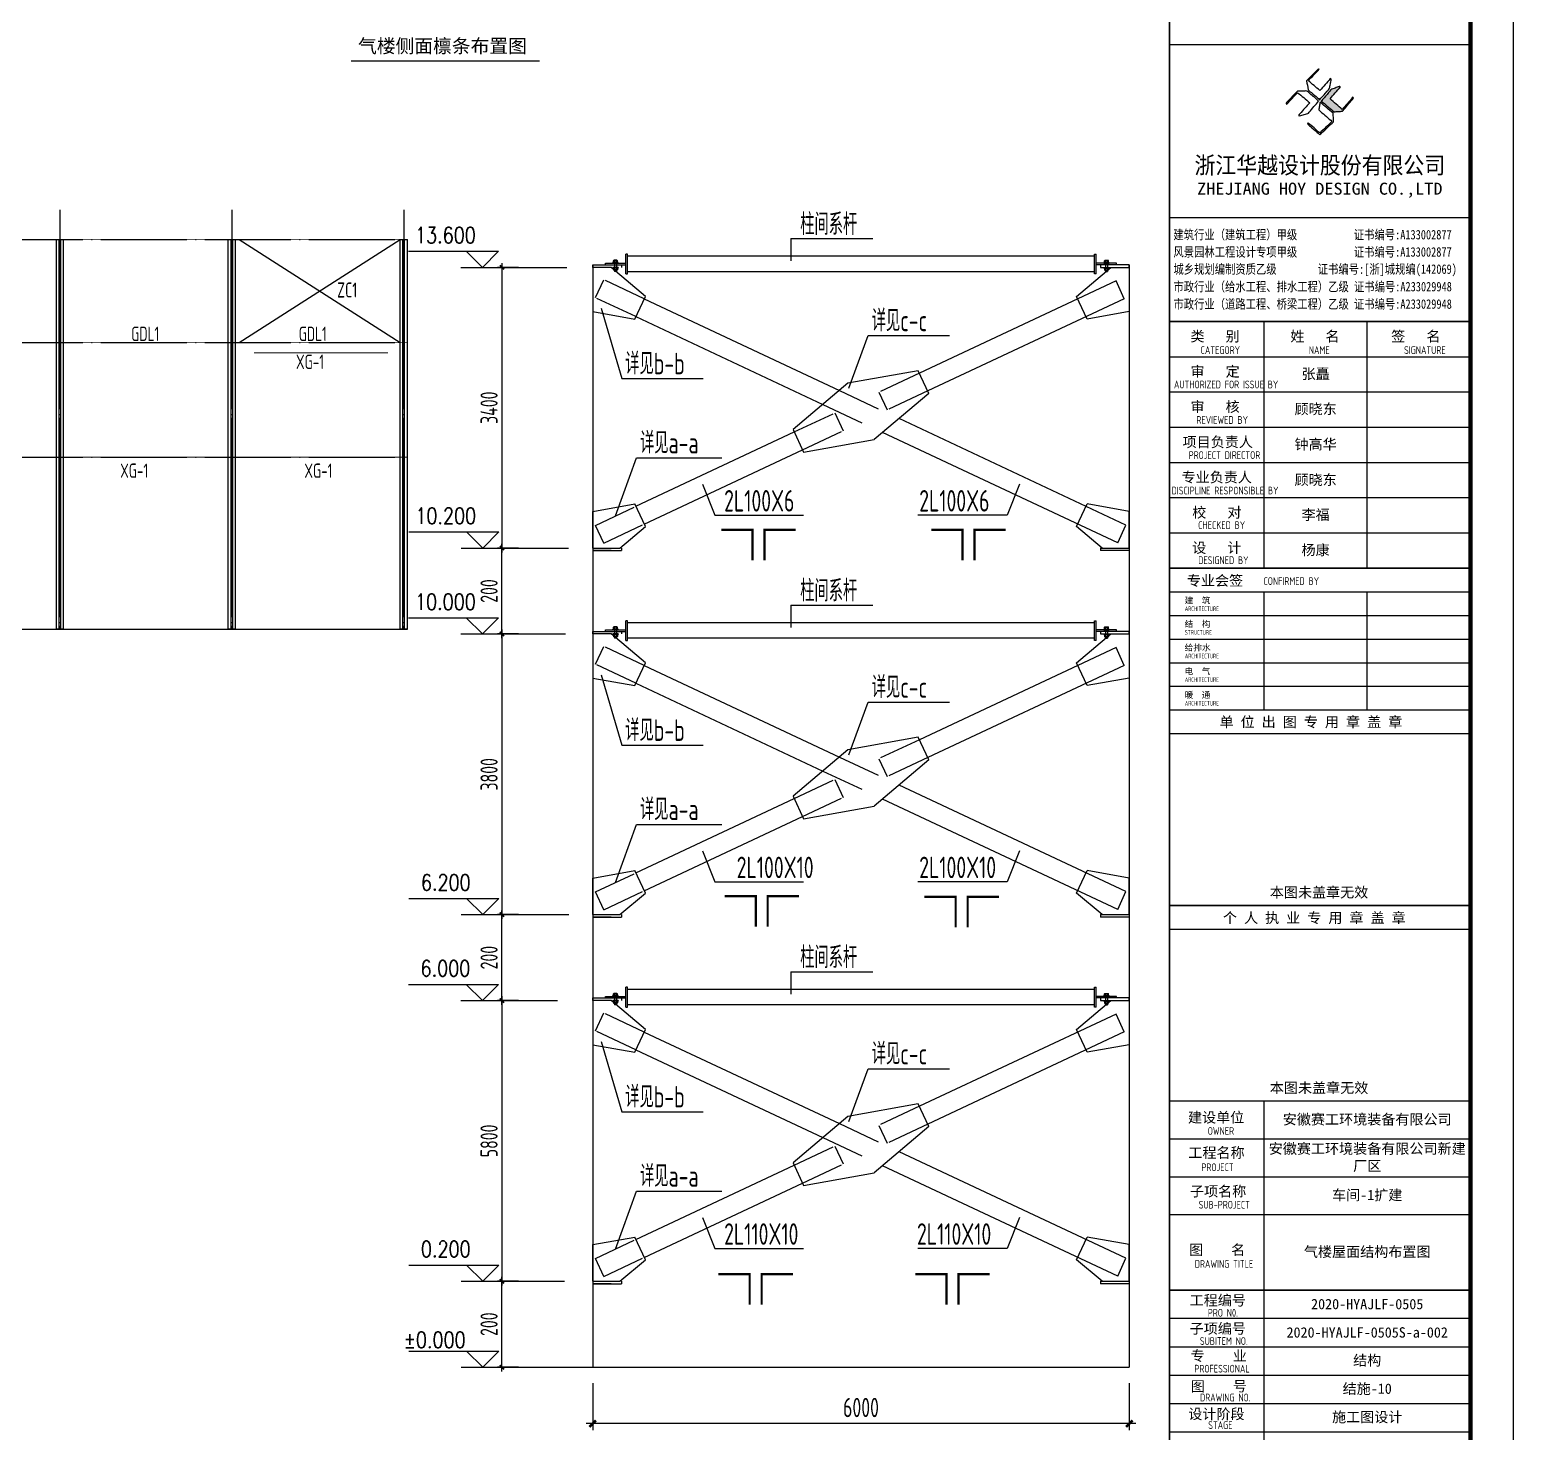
# Model space of a CAD drawing. Extents: x 2303022 to 2899168, y 17226141 to 18257813.
# Drawn here: x 2478061 to 2529847, y 17491172 to 17540130 of the extents above; entities that cross this region are included whole.
import ezdxf
from ezdxf.enums import TextEntityAlignment as Align

# ---------------------------------------------------------------- set-up
doc = ezdxf.new("R2010")
doc.units = 0
doc.header["$LTSCALE"] = 1000
doc.header["$MEASUREMENT"] = 0
for name, pattern in [('DOTE', [2.42, 2, -0.2, 0.02, -0.2]), ('x1', [2.5, 1.5, -1]), ('X2', [1.25, 0.75, -0.5])]:
    doc.linetypes.add(name, pattern=pattern)
doc.layers.get('Defpoints').update_dxf_attribs({"color": 250})
for name, color, linetype in [('3T_WOOD', 21, 'Continuous'), ('CCX', 140, 'Continuous'), ('dim', 7, 'Continuous'), ('DOTE', 1, 'DOTE'), ('LS', 2, 'Continuous'), ('LSX', 2, 'X2'), ('LVTRY', 6, 'Continuous'), ('PUB_DIM', 161, 'Continuous'), ('PUB_TEXT', 7, 'Continuous'), ('PUB_TITLE', 4, 'Continuous'), ('RED', 1, 'Continuous'), ('S', 2, 'Continuous'), ('SURFACE', 6, 'Continuous'), ('TK', 4, 'Continuous'), ('X1', 2, 'x1'), ('线条', 44, 'Continuous'), ('钢梁', 4, 'Continuous')]:
    doc.layers.add(name, color=color, linetype=linetype)
doc.styles.add('-宋体', font='', dxfattribs={"width": 0.8})
doc.styles.add('DIM_FONT', font='SIMPLEX', dxfattribs={"width": 0.7, "bigfont": 'GBCBIG'})
doc.styles.add('HT', font='simhei.ttf', dxfattribs={"width": 0.7})
doc.styles.add('TSSD_Dimension', font='Tssdeng.shx', dxfattribs={"width": 0.7, "bigfont": 'hztxt.shx'})
doc.styles.add('TSSD_REIN', font='tssdeng.shx', dxfattribs={"width": 0.7, "bigfont": 'tssdchn.shx'})
doc.styles.add('图签宋体', font='', dxfattribs={"height": 300})
doc.styles.add('图签黑体', font='simhei.ttf', dxfattribs={"height": 550})
doc.styles.get('-宋体').set_extended_font_data('SimSun')
doc.styles.get('图签宋体').set_extended_font_data('NSimSun')
doc.dimstyles.new('TSSD_150_150', dxfattribs={"dimtxt": 475, "dimasz": 150, "dimexe": 150, "dimexo": 375, "dimgap": 150, "dimtad": 1, "dimdec": 0, "dimzin": 0, "dimdsep": 46, "dimtxsty": 'TSSD_Dimension', "dimblk": 'ARCHTICK', "dimcen": 0, "dimdle": 150, "dimclrt": 7, "dimadec": 0, "dimazin": 0, "dimtfac": 1, "dimtdec": 0, "dimtix": 1, "dimtmove": 2, "dimatfit": 3, "dimfxl": 0, "dimtolj": 1, "dimtzin": 0, "dimarcsym": 0})

# ---------------------------------------------------------------- blocks, each defined once
blk = doc.blocks.new('A$C053D6479')
at = {"layer": 'PUB_TITLE'}
h = blk.add_hatch(color=256, dxfattribs=at)
h.dxf.hatch_style = 1
edge = h.paths.add_edge_path()
edge.add_spline(control_points=[(1026, 827), (1105, 920), (1188, 1008), (1266, 1102)], knot_values=[13, 13, 13, 13, 14, 14, 14, 14], degree=3, periodic=0)
edge.add_spline(control_points=[(1266, 1102), (1258, 1111), (1249, 1119), (1239, 1116)], knot_values=[12, 12, 12, 12, 13, 13, 13, 13], degree=3, periodic=0)
edge.add_spline(control_points=[(1239, 1116), (1210, 1107), (1179, 1092), (1144, 1077)], knot_values=[11, 11, 11, 11, 12, 12, 12, 12], degree=3, periodic=0)
edge.add_spline(control_points=[(1144, 1077), (1109, 1063), (1069, 1053), (1047, 1038)], knot_values=[10, 10, 10, 10, 11, 11, 11, 11], degree=3, periodic=0)
edge.add_spline(control_points=[(1047, 1038), (1028, 1026), (1007, 992), (991, 972)], knot_values=[9, 9, 9, 9, 10, 10, 10, 10], degree=3, periodic=0)
edge.add_spline(control_points=[(991, 972), (942, 913), (899, 868), (849, 810)], knot_values=[8, 8, 8, 8, 9, 9, 9, 9], degree=3, periodic=0)
edge.add_spline(control_points=[(849, 810), (842, 801), (822, 776), (822, 775)], knot_values=[7, 7, 7, 7, 8, 8, 8, 8], degree=3, periodic=0)
edge.add_spline(control_points=[(822, 775), (823, 771), (848, 752), (859, 744)], knot_values=[6, 6, 6, 6, 7, 7, 7, 7], degree=3, periodic=0)
edge.add_spline(control_points=[(859, 744), (949, 670), (1035, 592), (1122, 521)], knot_values=[5, 5, 5, 5, 6, 6, 6, 6], degree=3, periodic=0)
edge.add_spline(control_points=[(1122, 521), (1153, 527), (1185, 530), (1217, 533)], knot_values=[4, 4, 4, 4, 5, 5, 5, 5], degree=3, periodic=0)
edge.add_spline(control_points=[(1217, 533), (1246, 535), (1293, 532), (1316, 542)], knot_values=[3, 3, 3, 3, 4, 4, 4, 4], degree=3, periodic=0)
edge.add_spline(control_points=[(1316, 542), (1327, 547), (1338, 565), (1349, 579)], knot_values=[2, 2, 2, 2, 3, 3, 3, 3], degree=3, periodic=0)
edge.add_spline(control_points=[(1349, 579), (1423, 670), (1507, 759), (1572, 848)], knot_values=[1, 1, 1, 1, 2, 2, 2, 2], degree=3, periodic=0)
edge.add_spline(control_points=[(1572, 848), (1564, 852), (1561, 861), (1551, 862)], knot_values=[0, 0, 0, 0, 1, 1, 1, 1], degree=3, periodic=0)
edge.add_spline(control_points=[(1551, 862), (1469, 769), (1393, 671), (1310, 579)], knot_values=[15, 15, 15, 15, 16, 16, 16, 16], degree=3, periodic=0)
edge.add_spline(control_points=[(1310, 579), (1216, 662), (1118, 742), (1026, 827)], knot_values=[14, 14, 14, 14, 15, 15, 15, 15], degree=3, periodic=0)
at = {"layer": 'TK'}
for points, knots in [([(1031, 1298), (1066, 1286), (1054, 1262), (1045, 1224), (1036, 1188), (1031, 1158), (1024, 1121), (1020, 1104), (1017, 1085), (1012, 1071), (1004, 1052), (976, 1026), (956, 1003), (906, 946), (866, 899), (814, 839), (806, 829), (789, 806), (787, 806), (777, 804), (728, 856), (719, 864), (651, 922), (580, 978), (514, 1036), (509, 1106), (488, 1176), (479, 1247), (570, 1343), (663, 1436), (758, 1526), (764, 1523), (768, 1518), (774, 1515), (693, 1422), (599, 1343), (520, 1249), (607, 1171), (698, 1096), (789, 1021), (874, 1109), (950, 1206), (1031, 1298)], [0, 0, 0, 0, 1, 1, 1, 2, 2, 2, 3, 3, 3, 4, 4, 4, 5, 5, 5, 6, 6, 6, 7, 7, 7, 8, 8, 8, 9, 9, 9, 10, 10, 10, 11, 11, 11, 12, 12, 12, 13, 13, 13, 14, 14, 14, 14]), ([(1551, 862), (1561, 861), (1564, 852), (1572, 848), (1507, 759), (1423, 670), (1349, 579), (1338, 565), (1327, 547), (1316, 542), (1293, 532), (1246, 535), (1217, 533), (1185, 530), (1153, 527), (1122, 521), (1035, 592), (949, 670), (859, 744), (848, 752), (823, 771), (822, 775), (822, 776), (842, 801), (849, 810), (899, 868), (942, 913), (991, 972), (1007, 992), (1028, 1026), (1047, 1038), (1069, 1053), (1109, 1063), (1144, 1077), (1179, 1092), (1210, 1107), (1239, 1116), (1249, 1119), (1258, 1111), (1266, 1102), (1188, 1008), (1105, 920), (1026, 827), (1118, 742), (1216, 662), (1310, 579), (1393, 671), (1469, 769), (1551, 862)], [0, 0, 0, 0, 1, 1, 1, 2, 2, 2, 3, 3, 3, 4, 4, 4, 5, 5, 5, 6, 6, 6, 7, 7, 7, 8, 8, 8, 9, 9, 9, 10, 10, 10, 11, 11, 11, 12, 12, 12, 13, 13, 13, 14, 14, 14, 15, 15, 15, 16, 16, 16, 16]), ([(555, 949), (624, 891), (699, 833), (760, 773), (689, 691), (614, 604), (539, 517), (529, 505), (516, 487), (506, 482), (492, 475), (469, 472), (452, 467), (416, 456), (383, 448), (342, 438), (323, 433), (297, 422), (293, 440), (291, 452), (313, 470), (322, 480), (400, 566), (477, 652), (553, 736), (460, 815), (366, 894), (270, 970), (183, 883), (101, 791), (16, 703), (-18, 714), (9, 735), (28, 755), (103, 838), (192, 930), (266, 1005), (319, 1009), (387, 1005), (442, 1007), (456, 1008), (472, 1011), (485, 1007), (507, 1000), (534, 967), (555, 949)], [0, 0, 0, 0, 1, 1, 1, 2, 2, 2, 3, 3, 3, 4, 4, 4, 5, 5, 5, 6, 6, 6, 7, 7, 7, 8, 8, 8, 9, 9, 9, 10, 10, 10, 11, 11, 11, 12, 12, 12, 13, 13, 13, 14, 14, 14, 15, 15, 15, 15]), ([(1097, 490), (1100, 425), (1106, 361), (1107, 294), (1018, 207), (925, 121), (830, 33), (818, 21), (800, 0), (787, 0), (768, -1), (725, 49), (712, 60), (662, 103), (616, 143), (568, 186), (545, 207), (518, 224), (499, 250), (501, 259), (511, 261), (516, 267), (609, 192), (696, 111), (785, 33), (883, 118), (977, 208), (1070, 298), (992, 373), (892, 456), (803, 534), (791, 544), (768, 561), (766, 569), (761, 588), (776, 634), (780, 655), (785, 690), (788, 721), (795, 746), (897, 661), (998, 576), (1097, 490)], [0, 0, 0, 0, 1, 1, 1, 2, 2, 2, 3, 3, 3, 4, 4, 4, 5, 5, 5, 6, 6, 6, 7, 7, 7, 8, 8, 8, 9, 9, 9, 10, 10, 10, 11, 11, 11, 12, 12, 12, 13, 13, 13, 14, 14, 14, 14])]:
    blk.add_open_spline(points, degree=3, knots=knots, dxfattribs=at)
blk = doc.blocks.new('GeYuanFrame_00545264', base_point=(20.09, 4.53))
at = {"layer": 'PUB_TITLE'}
for points in [[(1013.09, 235.33), (1013.09, 292.73)], [(1037.09, 235.33), (1037.09, 292.73)], [(1013.09, 202.33), (1013.09, 229.83)], [(1037.09, 202.33), (1037.09, 229.83)], [(1013.09, 14.53), (1013.09, 111.33)]]:
    blk.add_lwpolyline(points, dxfattribs=at)
at = {"layer": 'TK'}
for p, q in [((991.09, 316.93), (1061.09, 316.93)), ((991.09, 284.53), (1061.09, 284.53)), ((991.09, 276.33), (1061.09, 276.33)), ((991.09, 268.13), (1061.09, 268.13)), ((991.09, 259.93), (1061.09, 259.93)), ((991.09, 251.73), (1061.09, 251.73)), ((991.09, 243.53), (1061.09, 243.53)), ((991.09, 235.33), (1061.09, 235.33)), ((991.09, 235.33), (1061.09, 235.33)), ((991.09, 102.53), (1061.09, 102.53)), ((991.09, 93.73), (1061.09, 93.73)), ((991.09, 84.93), (1013.09, 84.93)), ((991.09, 84.93), (1061.09, 84.93)), ((991.09, 67.37), (1061.09, 67.37)), ((991.09, 67.33), (1061.09, 67.33)), ((991.09, 60.77), (1061.09, 60.77)), ((991.09, 54.17), (1061.09, 54.17)), ((991.09, 47.57), (1061.09, 47.57)), ((991.09, 40.97), (1061.09, 40.97)), ((991.09, 34.37), (1061.09, 34.37))]:
    blk.add_line(p, q, dxfattribs=at)
blk.add_lwpolyline([(20.09, 4.53), (20.09, 598.53), (1071.09, 598.53), (1071.09, 4.53)], close=True, dxfattribs=at)
at = {"layer": 'TK', "const_width": 1}
blk.add_lwpolyline([(45.09, 588.53), (1061.09, 588.53), (1061.09, 14.53), (45.09, 14.53)], close=True, dxfattribs=at)
at = {"layer": 'TK'}
for points, const_width in [([(991.09, 588.53), (991.09, 14.53)], 0.4), ([(991.09, 357.14), (1061.09, 357.14)], 0.35), ([(991.09, 292.73), (1061.09, 292.73)], 0.35), ([(991.09, 292.73), (1061.09, 292.73)], 0.35), ([(991.09, 235.33), (1061.09, 235.33)], 0.35), ([(991.09, 202.33), (1061.09, 202.33)], 0.35), ([(991.09, 156.83), (1061.09, 156.83)], 0.35), ([(991.09, 111.33), (1061.09, 111.33)], 0.35), ([(991.09, 67.37), (1061.09, 67.37)], 0.35)]:
    blk.add_lwpolyline(points, dxfattribs=dict(at, const_width=const_width))
for points in [[(991.09, 292.73), (1061.09, 292.73)], [(991.09, 235.33), (1061.09, 235.33)], [(991.09, 229.83), (1061.09, 229.83)], [(991.09, 224.33), (1061.09, 224.33)], [(991.09, 218.83), (1061.09, 218.83)], [(991.09, 213.33), (1061.09, 213.33)], [(991.09, 207.83), (1061.09, 207.83)], [(991.09, 202.33), (1061.09, 202.33)], [(991.09, 196.83), (1061.09, 196.83)], [(991.09, 151.33), (1061.09, 151.33)]]:
    blk.add_lwpolyline(points, dxfattribs=at)
at = {"layer": 'PUB_TITLE', "xscale": 0.01000000000021828, "yscale": 0.01000000000021828, "zscale": 0.01}
blk.add_blockref('A$C053D6479', (1018.19, 336.27), dxfattribs=at)
at = {"layer": 'TK'}
for s, height, style, width, p in [('浙江华越设计股份有限公司', 3.96, 'HT', 0.9, (1026.07, 329.16)), ('ZHEJIANG HOY DESIGN CO.,LTD', 2.8, '图签黑体', 1.11, (1026.06, 323.29))]:
    blk.add_text(s, height=height, dxfattribs=dict(at, style=style, width=width)).set_placement(p, align=Align.MIDDLE)
for s, height, style, width, p in [('建筑行业（建筑工程）甲级           证书编号:A133002877', 2.2, '-宋体', 0.8, (992, 311.83)), ('风景园林工程设计专项甲级           证书编号:A133002877', 2.2, '-宋体', 0.8, (992, 307.81)), ('城乡规划编制资质乙级        证书编号:[浙]城规编(142069)', 2.2, '-宋体', 0.8, (992, 303.82)), ('市政行业（给水工程、排水工程）乙级 证书编号:A233029948', 2.2, '-宋体', 0.8, (992, 299.74)), ('市政行业（道路工程、桥梁工程）乙级 证书编号:A233029948', 2.2, '-宋体', 0.8, (992, 295.69)), ('CATEGORY', 1.8, 'TSSD_REIN', 0.7, (998.32, 285.17)), ('NAME', 1.8, 'TSSD_REIN', 0.7, (1023.51, 285.17)), ('SIGNATURE', 1.8, 'TSSD_REIN', 0.7, (1045.66, 285.17)), ('AUTHORIZED FOR ISSUE BY', 1.8, 'TSSD_REIN', 0.7, (992.12, 277.17)), ('REVIEWED BY', 1.8, 'TSSD_REIN', 0.7, (997.36, 268.91)), ('PROJECT DIRECTOR', 1.8, 'TSSD_REIN', 0.7, (995.55, 260.74)), ('DISCIPLINE RESPONSIBLE BY', 1.8, 'TSSD_REIN', 0.7, (991.57, 252.48)), ('CHECKED BY', 1.8, 'TSSD_REIN', 0.7, (997.75, 244.44)), ('DESIGNED BY', 1.8, 'TSSD_REIN', 0.7, (997.76, 236.27)), ('CONFIRMED BY', 1.8, 'TSSD_REIN', 0.7, (1012.94, 231.42)), ('ARCHITECTURE', 1.08, 'TSSD_REIN', 0.7, (994.65, 225.34)), ('STRUCTURE', 1.08, 'TSSD_REIN', 0.7, (994.65, 219.84)), ('ARCHITECTURE', 1.08, 'TSSD_REIN', 0.7, (994.65, 214.34)), ('ARCHITECTURE', 1.08, 'TSSD_REIN', 0.7, (994.65, 208.84)), ('ARCHITECTURE', 1.08, 'TSSD_REIN', 0.7, (994.65, 203.34)), ('OWNER', 1.8, 'TSSD_REIN', 0.7, (999.98, 103.48)), ('PROJECT', 1.8, 'TSSD_REIN', 0.7, (998.52, 95.02)), ('SUB-PROJECT', 1.8, 'TSSD_REIN', 0.7, (997.86, 86.3)), ('DRAWING TITLE', 1.8, 'TSSD_REIN', 0.7, (996.97, 72.53)), ('PRO N0.', 1.8, 'TSSD_REIN', 0.7, (1000.01, 61.15)), ('SUBITEM NO.', 1.8, 'TSSD_REIN', 0.7, (998.15, 54.58)), ('PROFESSIONAL', 1.8, 'TSSD_REIN', 0.8, (996.88, 48.15)), ('DRAWING NO.', 1.8, 'TSSD_REIN', 0.7, (998.19, 41.45)), ('STAGE', 1.8, 'TSSD_REIN', 0.7, (1000.09, 35.03))]:
    blk.add_text(s, height=height, dxfattribs=dict(at, style=style, width=width)).set_placement(p)
at = {"layer": 'TK', "style": '图签宋体'}
for s, height, p in [('类   别', 2.4, (995.97, 288.09)), ('姓   名', 2.4, (1019.2, 288.09)), ('签   名', 2.4, (1042.68, 288.09)), ('审   定', 2.4, (995.97, 279.89)), ('审   核', 2.4, (995.97, 271.69)), ('项目负责人', 2.4, (994.13, 263.49)), ('专业负责人', 2.4, (993.89, 255.29)), ('校   对', 2.4, (996.38, 247.09)), ('设   计', 2.4, (996.36, 238.89)), ('专业会签', 2.4, (995.12, 231.24)), ('建  筑', 1.44, (994.61, 227.11)), ('结  构', 1.44, (994.61, 221.61)), ('给排水', 1.44, (994.61, 216.11)), ('电  气', 1.44, (994.61, 210.61)), ('暖  通', 1.44, (994.61, 205.11)), ('单 位 出 图 专 用 章 盖 章', 2.4, (1002.72, 198.35)), ('本图未盖章无效', 2.4, (1014.43, 158.7)), ('个 人 执 业 专 用 章 盖 章', 2.4, (1003.52, 152.77)), ('本图未盖章无效', 2.4, (1014.43, 113.2)), ('建设单位', 2.4, (995.39, 106.33)), ('工程名称', 2.4, (995.47, 98.12)), ('子项名称', 2.4, (995.85, 89.14)), ('图    名', 2.4, (995.63, 75.5)), ('工程编号', 2.4, (995.77, 63.77)), ('子项编号', 2.4, (995.77, 57.19)), ('专    业', 2.4, (996.01, 50.88)), ('图    号', 2.4, (996.02, 43.77)), ('设计阶段', 2.4, (995.45, 37.32))]:
    blk.add_text(s, height=height, dxfattribs=at).set_placement(p)
at = {"layer": 'TK', "char_height": 2.4, "attachment_point": 5, "style": '图签宋体'}
for s, insert, width in [('张矗', (1025.09, 280.4), 24), ('顾晓东', (1025.09, 272.23), 24), ('钟高华', (1025.09, 264.03), 24), ('顾晓东', (1025.09, 255.76), 24), ('李福', (1025.09, 247.63), 24), ('杨康', (1025.09, 239.43), 24), ('安徽赛工环境装备有限公司', (1037.09, 106.93), 48), ('安徽赛工环境装备有限公司新建厂区', (1037.09, 98.13), 48), ('车间-1扩建', (1037.09, 89.33), 48), ('气楼屋面结构布置图', (1037.09, 76.13), 48), ('2020-HYAJLF-0505', (1037.09, 64.07), 48), ('2020-HYAJLF-0505S-a-002', (1037.09, 57.47), 48), ('结构', (1037.09, 50.87), 48), ('结施-10', (1037.09, 44.27), 48), ('施工图设计', (1037.09, 37.67), 48)]:
    blk.add_mtext(s, dxfattribs=dict(at, insert=insert, width=width))
blk = doc.blocks.new('_ArchTick')
at = {"color": 0, "linetype": 'ByBlock', "const_width": 0.4}
blk.add_lwpolyline([(-0.5, -0.5), (0.5, 0.5)], dxfattribs=at)
blk = doc.blocks.new('*D680')
at = {"layer": 'Defpoints', "color": 0}
for p in [(2494546, 17509241), (2495494, 17509241), (2495494, 17506242)]:
    blk.add_point(p, dxfattribs=at)
at = {"layer": 'dim', "color": 0, "lineweight": -2}
for p, q in [((2495119, 17509241), (2494396, 17509241)), ((2494546, 17506092), (2494546, 17509391)), ((2495119, 17506242), (2494396, 17506242))]:
    blk.add_line(p, q, dxfattribs=at)
at = {"layer": 'dim', "color": 0, "lineweight": -2, "xscale": 150, "yscale": 150, "zscale": 150}
for p, rotation in [((2494546, 17509241), 90), ((2494546, 17506242), 270)]:
    blk.add_blockref('_ArchTick', p, dxfattribs=dict(at, rotation=rotation))
at = {"layer": 'dim', "color": 7, "insert": (2494096, 17507741), "char_height": 600, "attachment_point": 5, "rotation": 90, "style": 'TSSD_Dimension'}
blk.add_mtext('\\A1;200', dxfattribs=at)
blk = doc.blocks.new('A$C197D790D')
at = {"layer": 'LS'}
for p, q in [((6, 63), (0, 57)), ((0, 57), (0, 15)), ((6, 9), (0, 15)), ((30, 63), (6, 63)), ((6, 63), (6, 9)), ((30, 49), (6, 49)), ((30, 22), (6, 22)), ((30, 9), (6, 9)), ((30, 72), (30, 0)), ((39, 72), (30, 72)), ((39, 72), (39, 0)), ((99, 72), (99, 0)), ((99, 72), (108, 72)), ((108, 72), (108, 0)), ((108, 63), (108, 9)), ((108, 63), (132, 63)), ((108, 49), (132, 49)), ((108, 22), (132, 22)), ((108, 9), (132, 9)), ((132, 63), (132, 9)), ((132, 63), (139, 57)), ((132, 9), (139, 15)), ((139, 57), (139, 15)), ((139, 51), (157, 51)), ((139, 21), (157, 21)), ((157, 51), (157, 21)), ((39, 0), (30, 0)), ((99, 0), (108, 0))]:
    blk.add_line(p, q, dxfattribs=at)
at = {"layer": 'LSX'}
for p, q in [((30, 51), (139, 51)), ((30, 21), (139, 21))]:
    blk.add_line(p, q, dxfattribs=at)
blk = doc.blocks.new('*D681')
at = {"layer": 'Defpoints', "color": 0}
for p in [(2495494, 17519038), (2494546, 17509241), (2495494, 17509241)]:
    blk.add_point(p, dxfattribs=at)
at = {"layer": 'dim', "color": 0, "lineweight": -2}
for p, q in [((2495119, 17519038), (2494396, 17519038)), ((2494546, 17519188), (2494546, 17509091)), ((2495119, 17509241), (2494396, 17509241))]:
    blk.add_line(p, q, dxfattribs=at)
at = {"layer": 'dim', "color": 0, "lineweight": -2, "xscale": 150, "yscale": 150, "zscale": 150}
for p, rotation in [((2494546, 17519038), 90), ((2494546, 17509241), 270)]:
    blk.add_blockref('_ArchTick', p, dxfattribs=dict(at, rotation=rotation))
at = {"layer": 'dim', "color": 7, "insert": (2494096, 17514139), "char_height": 600, "attachment_point": 5, "rotation": 90, "style": 'TSSD_Dimension'}
blk.add_mtext('\\A1;3800', dxfattribs=at)
blk = doc.blocks.new('*D682')
at = {"layer": 'Defpoints', "color": 0}
for p in [(2495494, 17506242), (2494546, 17496445), (2495494, 17496445)]:
    blk.add_point(p, dxfattribs=at)
at = {"layer": 'dim', "color": 0, "lineweight": -2}
for p, q in [((2494546, 17506392), (2494546, 17496295)), ((2495119, 17506242), (2494396, 17506242)), ((2495119, 17496445), (2494396, 17496445))]:
    blk.add_line(p, q, dxfattribs=at)
at = {"layer": 'dim', "color": 0, "lineweight": -2, "xscale": 150, "yscale": 150, "zscale": 150}
for p, rotation in [((2494546, 17506242), 90), ((2494546, 17496445), 270)]:
    blk.add_blockref('_ArchTick', p, dxfattribs=dict(at, rotation=rotation))
at = {"layer": 'dim', "color": 7, "insert": (2494096, 17501344), "char_height": 600, "attachment_point": 5, "rotation": 90, "style": 'TSSD_Dimension'}
blk.add_mtext('\\A1;5800', dxfattribs=at)
blk = doc.blocks.new('*D683')
at = {"layer": 'Defpoints', "color": 0}
for p in [(2494546, 17496445), (2495494, 17496445), (2495494, 17493446)]:
    blk.add_point(p, dxfattribs=at)
at = {"layer": 'dim', "color": 0, "lineweight": -2}
for p, q in [((2494546, 17493296), (2494546, 17496595)), ((2495119, 17496445), (2494396, 17496445)), ((2495119, 17493446), (2494396, 17493446))]:
    blk.add_line(p, q, dxfattribs=at)
at = {"layer": 'dim', "color": 0, "lineweight": -2, "xscale": 150, "yscale": 150, "zscale": 150}
for p, rotation in [((2494546, 17496445), 90), ((2494546, 17493446), 270)]:
    blk.add_blockref('_ArchTick', p, dxfattribs=dict(at, rotation=rotation))
at = {"layer": 'dim', "color": 7, "insert": (2494096, 17494946), "char_height": 600, "attachment_point": 5, "rotation": 90, "style": 'TSSD_Dimension'}
blk.add_mtext('\\A1;200', dxfattribs=at)
blk = doc.blocks.new('*D684')
at = {"layer": 'Defpoints', "color": 0}
for p in [(2494546, 17522037), (2495494, 17522037), (2495494, 17519038)]:
    blk.add_point(p, dxfattribs=at)
at = {"layer": 'dim', "color": 0, "lineweight": -2}
for p, q in [((2495119, 17522037), (2494396, 17522037)), ((2494546, 17518888), (2494546, 17522187)), ((2495119, 17519038), (2494396, 17519038))]:
    blk.add_line(p, q, dxfattribs=at)
at = {"layer": 'dim', "color": 0, "lineweight": -2, "xscale": 150, "yscale": 150, "zscale": 150}
for p, rotation in [((2494546, 17522037), 90), ((2494546, 17519038), 270)]:
    blk.add_blockref('_ArchTick', p, dxfattribs=dict(at, rotation=rotation))
at = {"layer": 'dim', "color": 7, "insert": (2494096, 17520537), "char_height": 600, "attachment_point": 5, "rotation": 90, "style": 'TSSD_Dimension'}
blk.add_mtext('\\A1;200', dxfattribs=at)
blk = doc.blocks.new('*D685')
at = {"layer": 'Defpoints', "color": 0}
for p in [(2495494, 17531834), (2494546, 17522037), (2495494, 17522037)]:
    blk.add_point(p, dxfattribs=at)
at = {"layer": 'dim', "color": 0, "lineweight": -2}
for p, q in [((2495119, 17531834), (2494396, 17531834)), ((2494546, 17531984), (2494546, 17521887)), ((2495119, 17522037), (2494396, 17522037))]:
    blk.add_line(p, q, dxfattribs=at)
at = {"layer": 'dim', "color": 0, "lineweight": -2, "xscale": 150, "yscale": 150, "zscale": 150}
for p, rotation in [((2494546, 17531834), 90), ((2494546, 17522037), 270)]:
    blk.add_blockref('_ArchTick', p, dxfattribs=dict(at, rotation=rotation))
at = {"layer": 'dim', "color": 7, "insert": (2494096, 17526935), "char_height": 600, "attachment_point": 5, "rotation": 90, "style": 'TSSD_Dimension'}
blk.add_mtext('\\A1;3400', dxfattribs=at)

msp = doc.modelspace()

# ---------------------------------------------------------------- linework, layer by layer
for p, q in [((2504626.8, 17532841.4), (2504626.8, 17532061)), ((2504626.8, 17532841.4), (2507489.2, 17532841.4)), ((2493105.7, 17531833.6), (2496807.2, 17531833.6)), ((2497712.2, 17531924.6), (2497712.2, 17493446.1)), ((2497712.2, 17531924.6), (2498714.8, 17531924.6)), ((2498714.8, 17531924.6), (2498714.8, 17531833.6)), ((2515440.8, 17531924.6), (2515440.8, 17531833.6)), ((2516443.4, 17531924.6), (2515440.8, 17531924.6)), ((2515440.8, 17531833.6), (2516443.4, 17531833.6)), ((2516443.4, 17531924.6), (2516443.4, 17493446.1)), ((2498007.7, 17530406.2), (2498725, 17527950.1)), ((2506653.1, 17527612.1), (2507327.9, 17529452.7)), ((2507327.9, 17529452.7), (2510166.7, 17529452.7)), ((2498725, 17527950.1), (2501563.7, 17527950.1)), ((2498513.1, 17523161.5), (2499240.8, 17525186.9)), ((2499240.8, 17525186.9), (2502223.9, 17525186.9)), ((2501545.2, 17524267.5), (2501972.1, 17523185.8)), ((2512610.4, 17524267.5), (2512183.5, 17523185.8)), ((2501972.1, 17523185.8), (2505066.1, 17523185.8)), ((2512183.5, 17523185.8), (2509058.9, 17523185.8)), ((2493117.9, 17522036.8), (2496865.7, 17522036.8)), ((2497712.2, 17521945.8), (2498714.8, 17521945.8)), ((2498714.8, 17522036.8), (2498714.8, 17521945.8)), ((2515440.8, 17522036.8), (2515440.8, 17521945.8)), ((2515440.8, 17522036.8), (2516443.4, 17522036.8)), ((2516443.4, 17521945.8), (2515440.8, 17521945.8)), ((2504626.8, 17520045.6), (2504626.8, 17519265.2)), ((2504626.8, 17520045.6), (2507489.2, 17520045.6)), ((2493105.7, 17519037.8), (2496767, 17519037.8)), ((2497712.2, 17519128.7), (2498714.8, 17519128.7)), ((2498714.8, 17519128.7), (2498714.8, 17519037.8)), ((2515440.8, 17519128.7), (2515440.8, 17519037.8)), ((2516443.4, 17519128.7), (2515440.8, 17519128.7)), ((2515440.8, 17519037.8), (2516443.4, 17519037.8)), ((2498007.7, 17517610.4), (2498725, 17515154.2)), ((2506653.1, 17514816.3), (2507327.9, 17516656.9)), ((2507327.9, 17516656.9), (2510166.7, 17516656.9)), ((2498725, 17515154.2), (2501563.7, 17515154.2)), ((2498513.1, 17510365.6), (2499240.8, 17512391.1)), ((2499240.8, 17512391.1), (2502223.9, 17512391.1)), ((2501545.2, 17511471.7), (2501972.1, 17510390)), ((2512610.4, 17511471.7), (2512183.5, 17510390)), ((2501972.1, 17510390), (2505066.1, 17510390)), ((2512183.5, 17510390), (2509058.9, 17510390)), ((2493117.9, 17509240.9), (2496877.1, 17509240.9)), ((2497712.2, 17509150), (2498714.8, 17509150)), ((2498714.8, 17509240.9), (2498714.8, 17509150)), ((2515440.8, 17509240.9), (2515440.8, 17509150)), ((2515440.8, 17509240.9), (2516443.4, 17509240.9)), ((2516443.4, 17509150), (2515440.8, 17509150)), ((2504626.8, 17507249.8), (2507489.2, 17507249.8)), ((2504626.8, 17507249.8), (2504626.8, 17506469.4)), ((2497712.2, 17506332.9), (2498714.8, 17506332.9)), ((2498714.8, 17506332.9), (2498714.8, 17506241.9)), ((2516443.4, 17506332.9), (2515440.8, 17506332.9)), ((2515440.8, 17506332.9), (2515440.8, 17506241.9)), ((2493105.7, 17506241.9), (2496487.1, 17506241.9)), ((2515440.8, 17506241.9), (2516443.4, 17506241.9)), ((2498007.7, 17504814.5), (2498725, 17502358.4)), ((2506653.1, 17502020.5), (2507327.9, 17503861)), ((2507327.9, 17503861), (2510166.7, 17503861)), ((2498725, 17502358.4), (2501563.7, 17502358.4)), ((2498513.1, 17497569.8), (2499240.8, 17499595.2)), ((2499240.8, 17499595.2), (2502223.9, 17499595.2)), ((2501545.2, 17498675.8), (2501972.1, 17497594.1)), ((2512610.4, 17498675.8), (2512183.5, 17497594.1)), ((2501972.1, 17497594.1), (2505066.1, 17497594.1)), ((2512183.5, 17497594.1), (2509058.9, 17497594.1)), ((2493117.9, 17496445.1), (2496732, 17496445.1)), ((2497712.2, 17496354.1), (2498714.8, 17496354.1)), ((2498714.8, 17496445.1), (2498714.8, 17496354.1)), ((2515440.8, 17496445.1), (2516443.4, 17496445.1)), ((2515440.8, 17496445.1), (2515440.8, 17496354.1)), ((2516443.4, 17496354.1), (2515440.8, 17496354.1)), ((2493117.9, 17493446.1), (2516443.4, 17493446.1))]:
    msp.add_line(p, q)
at = {"const_width": 75}
for points in [[(2502198.1, 17522674.1), (2503290.1, 17522674.1), (2503290.1, 17521606.1)], [(2504799.5, 17522674.1), (2503707.4, 17522674.1), (2503707.4, 17521606.1)], [(2509530, 17522674.1), (2510622, 17522674.1), (2510622, 17521606.1)], [(2512131.4, 17522674.1), (2511039.3, 17522674.1), (2511039.3, 17521606.1)], [(2502314.1, 17509885.9), (2503406.2, 17509885.9), (2503406.2, 17508817.9)], [(2504915.5, 17509885.9), (2503823.4, 17509885.9), (2503823.4, 17508817.9)], [(2509292.9, 17509861.1), (2510384.9, 17509861.1), (2510384.9, 17508793.1)], [(2511894.2, 17509861.1), (2510802.2, 17509861.1), (2510802.2, 17508793.1)], [(2502099.7, 17496691.2), (2503191.7, 17496691.2), (2503191.7, 17495623.2)], [(2504701, 17496691.2), (2503609, 17496691.2), (2503609, 17495623.2)], [(2508970, 17496691.2), (2510062, 17496691.2), (2510062, 17495623.2)], [(2511571.4, 17496691.2), (2510479.3, 17496691.2), (2510479.3, 17495623.2)]]:
    msp.add_lwpolyline(points, dxfattribs=at)
at = {"layer": 'CCX', "const_width": 48}
msp.add_lwpolyline([(2489282.3, 17539039.9), (2495865.6, 17539039.9)], dxfattribs=at)
at = {"layer": 'dim'}
for p, q in [((2497712.2, 17492883.6), (2497712.2, 17491250.7)), ((2516443.4, 17492883.6), (2516443.4, 17491250.7)), ((2516668.4, 17491475.7), (2497487.2, 17491475.7))]:
    msp.add_line(p, q, dxfattribs=at)
at = {"layer": 'DOTE', "ltscale": 1.5}
for p, q in [((2479119.4, 17533839), (2479119.4, 17519209.7)), ((2485119.4, 17533839), (2485119.4, 17519209.7)), ((2491119.4, 17533839), (2491119.4, 17519209.7)), ((2382534.9, 17532809.7), (2491244.4, 17532809.7)), ((2382534.9, 17529209.7), (2491244.4, 17529209.7)), ((2382534.9, 17525209.7), (2491244.4, 17525209.7))]:
    msp.add_line(p, q, dxfattribs=at)
at = {"layer": 'DOTE'}
for p, q in [((2479119.4, 17533742.3), (2479119.4, 17519209.7)), ((2485119.4, 17533742.3), (2485119.4, 17519209.7)), ((2491119.4, 17533742.3), (2491119.4, 17519209.7))]:
    msp.add_line(p, q, dxfattribs=at)
at = {"layer": 'LVTRY'}
for points in [[(2485369.4, 17532809.7), (2490994.4, 17529209.7)], [(2485369.4, 17529209.7), (2490994.4, 17532809.7)]]:
    msp.add_lwpolyline(points, dxfattribs=at)
at = {"layer": 'PUB_DIM'}
for p, q in [((2491281.8, 17532396.1), (2494426.5, 17532396.1)), ((2493301.5, 17532396.1), (2493864, 17531833.6)), ((2493864, 17531833.6), (2494426.5, 17532396.1)), ((2491294, 17522599.3), (2494438.7, 17522599.3)), ((2493313.7, 17522599.3), (2493876.2, 17522036.8)), ((2493876.2, 17522036.8), (2494438.7, 17522599.3)), ((2491281.8, 17519600.3), (2494426.5, 17519600.3)), ((2493301.5, 17519600.3), (2493864, 17519037.8)), ((2493864, 17519037.8), (2494426.5, 17519600.3)), ((2491294, 17509803.4), (2494438.7, 17509803.4)), ((2493313.7, 17509803.4), (2493876.2, 17509240.9)), ((2493876.2, 17509240.9), (2494438.7, 17509803.4)), ((2491281.8, 17506804.4), (2494426.5, 17506804.4)), ((2493301.5, 17506804.4), (2493864, 17506241.9)), ((2493864, 17506241.9), (2494426.5, 17506804.4)), ((2491294, 17497007.6), (2494438.7, 17497007.6)), ((2493313.7, 17497007.6), (2493876.2, 17496445.1)), ((2493876.2, 17496445.1), (2494438.7, 17497007.6)), ((2491294, 17494008.6), (2494438.7, 17494008.6)), ((2493313.7, 17494008.6), (2493876.2, 17493446.1)), ((2493876.2, 17493446.1), (2494438.7, 17494008.6))]:
    msp.add_line(p, q, dxfattribs=at)
at = {"layer": 'RED'}
for p, q in [((2498868.9, 17531609), (2498868.9, 17532296.5)), ((2498925.2, 17532296.5), (2498868.9, 17532296.5)), ((2498925.2, 17531609), (2498925.2, 17532296.5)), ((2515230.4, 17532223.3), (2498925.2, 17532223.3)), ((2515230.4, 17532296.5), (2515286.7, 17532296.5)), ((2515230.4, 17531609), (2515230.4, 17532296.5)), ((2515286.7, 17531609), (2515286.7, 17532296.5)), ((2498159.7, 17531924.6), (2498159.7, 17531980.8)), ((2498159.7, 17531980.8), (2498868.9, 17531980.8)), ((2498159.7, 17531924.6), (2498868.9, 17531924.6)), ((2515995.9, 17531980.8), (2515286.7, 17531980.8)), ((2515995.9, 17531924.6), (2515286.7, 17531924.6)), ((2515995.9, 17531924.6), (2515995.9, 17531980.8)), ((2498868.9, 17531609), (2498925.2, 17531609)), ((2515230.4, 17531682.1), (2498925.2, 17531682.1)), ((2515286.7, 17531609), (2515230.4, 17531609)), ((2498868.9, 17518813.1), (2498868.9, 17519500.6)), ((2498925.2, 17519500.6), (2498868.9, 17519500.6)), ((2498925.2, 17518813.1), (2498925.2, 17519500.6)), ((2515230.4, 17519427.5), (2498925.2, 17519427.5)), ((2515230.4, 17519500.6), (2515286.7, 17519500.6)), ((2515230.4, 17518813.1), (2515230.4, 17519500.6)), ((2515286.7, 17518813.1), (2515286.7, 17519500.6)), ((2498159.7, 17519128.7), (2498159.7, 17519185)), ((2498159.7, 17519185), (2498868.9, 17519185)), ((2498159.7, 17519128.7), (2498868.9, 17519128.7)), ((2498868.9, 17518813.1), (2498925.2, 17518813.1)), ((2515230.4, 17518886.2), (2498925.2, 17518886.2)), ((2515286.7, 17518813.1), (2515230.4, 17518813.1)), ((2515995.9, 17519185), (2515286.7, 17519185)), ((2515995.9, 17519128.7), (2515286.7, 17519128.7)), ((2515995.9, 17519128.7), (2515995.9, 17519185)), ((2498159.7, 17506389.1), (2498868.9, 17506389.1)), ((2498159.7, 17506332.9), (2498159.7, 17506389.1)), ((2498159.7, 17506332.9), (2498868.9, 17506332.9)), ((2498925.2, 17506704.8), (2498868.9, 17506704.8)), ((2498868.9, 17506017.3), (2498868.9, 17506704.8)), ((2498925.2, 17506017.3), (2498925.2, 17506704.8)), ((2515230.4, 17506631.6), (2498925.2, 17506631.6)), ((2515230.4, 17506017.3), (2515230.4, 17506704.8)), ((2515230.4, 17506704.8), (2515286.7, 17506704.8)), ((2515286.7, 17506017.3), (2515286.7, 17506704.8)), ((2515995.9, 17506389.1), (2515286.7, 17506389.1)), ((2515995.9, 17506332.9), (2515286.7, 17506332.9)), ((2515995.9, 17506332.9), (2515995.9, 17506389.1)), ((2498868.9, 17506017.3), (2498925.2, 17506017.3)), ((2515230.4, 17506090.4), (2498925.2, 17506090.4)), ((2515286.7, 17506017.3), (2515230.4, 17506017.3))]:
    msp.add_line(p, q, dxfattribs=at)
at = {"layer": 'S'}
for p, q in [((2497712.2, 17531833.6), (2497712.2, 17530292.6)), ((2498352.9, 17531833.6), (2497712.2, 17531833.6)), ((2499552.3, 17530821.6), (2498352.9, 17531833.6)), ((2514603.3, 17530821.6), (2515802.7, 17531833.6)), ((2515802.7, 17531833.6), (2516443.4, 17531833.6)), ((2516443.4, 17531833.6), (2516443.4, 17530292.6)), ((2515979.1, 17531364.1), (2509118.8, 17528142.3)), ((2499180.4, 17530029.6), (2499552.3, 17530821.6)), ((2499512.5, 17530736.7), (2506323, 17527538.3)), ((2516264.1, 17530738.4), (2509411, 17527520)), ((2514975.2, 17530029.6), (2514603.3, 17530821.6)), ((2497712.2, 17530292.6), (2499180.4, 17530029.6)), ((2516443.4, 17530292.6), (2514975.2, 17530029.6)), ((2499220.2, 17530114.4), (2505744.7, 17527050.3)), ((2509078.9, 17528227.1), (2506616.6, 17527786)), ((2509450.9, 17527435.1), (2509078.9, 17528227.1)), ((2506616.6, 17527786), (2504704.7, 17526172.9)), ((2509450.9, 17527435.1), (2507539, 17525822)), ((2516326.5, 17522840.2), (2508410.9, 17526557.7)), ((2499220.2, 17523493.6), (2504744.6, 17526088)), ((2504704.7, 17526172.9), (2505076.7, 17525380.9)), ((2516041.5, 17522214.5), (2507832.6, 17526069.7)), ((2505076.7, 17525380.9), (2507539, 17525822)), ((2499512.5, 17522871.3), (2505036.8, 17525465.7)), ((2497712.2, 17523315.4), (2499180.4, 17523578.4)), ((2499552.3, 17522786.4), (2499180.4, 17523578.4)), ((2514603.3, 17522786.4), (2514975.2, 17523578.4)), ((2516443.4, 17523315.4), (2514975.2, 17523578.4)), ((2497712.2, 17522036.8), (2497712.2, 17523315.4)), ((2516443.4, 17522036.8), (2516443.4, 17523315.4)), ((2498663.9, 17522036.8), (2499552.3, 17522786.4)), ((2515491.8, 17522036.8), (2514603.3, 17522786.4)), ((2497712.2, 17522036.8), (2498663.9, 17522036.8)), ((2498352.9, 17521945.8), (2497712.2, 17521945.8)), ((2515491.8, 17522036.8), (2516443.4, 17522036.8)), ((2497712.2, 17519037.8), (2497712.2, 17517496.7)), ((2498352.9, 17519037.8), (2497712.2, 17519037.8)), ((2499552.3, 17518025.7), (2498352.9, 17519037.8)), ((2514603.3, 17518025.7), (2515802.7, 17519037.8)), ((2515802.7, 17519037.8), (2516443.4, 17519037.8)), ((2516443.4, 17519037.8), (2516443.4, 17517496.7)), ((2515979.1, 17518568.3), (2509118.8, 17515346.4)), ((2499180.4, 17517233.7), (2499552.3, 17518025.7)), ((2499512.5, 17517940.9), (2506323, 17514742.4)), ((2516264.1, 17517942.6), (2509411, 17514724.1)), ((2514975.2, 17517233.7), (2514603.3, 17518025.7)), ((2497712.2, 17517496.7), (2499180.4, 17517233.7)), ((2499220.2, 17517318.6), (2505744.7, 17514254.5)), ((2516443.4, 17517496.7), (2514975.2, 17517233.7)), ((2509078.9, 17515431.3), (2506616.6, 17514990.2)), ((2509450.9, 17514639.3), (2509078.9, 17515431.3)), ((2506616.6, 17514990.2), (2504704.7, 17513377)), ((2509450.9, 17514639.3), (2507539, 17513026.1)), ((2516326.5, 17510044.4), (2508410.9, 17513761.8)), ((2499220.2, 17510697.7), (2504744.6, 17513292.2)), ((2504704.7, 17513377), (2505076.7, 17512585)), ((2516041.5, 17509418.7), (2507832.6, 17513273.9)), ((2499512.5, 17510075.4), (2505036.8, 17512669.9)), ((2505076.7, 17512585), (2507539, 17513026.1)), ((2497712.2, 17510519.6), (2499180.4, 17510782.6)), ((2497712.2, 17509240.9), (2497712.2, 17510519.6)), ((2499552.3, 17509990.6), (2499180.4, 17510782.6)), ((2514603.3, 17509990.6), (2514975.2, 17510782.6)), ((2516443.4, 17510519.6), (2514975.2, 17510782.6)), ((2516443.4, 17509240.9), (2516443.4, 17510519.6)), ((2498663.9, 17509240.9), (2499552.3, 17509990.6)), ((2515491.8, 17509240.9), (2514603.3, 17509990.6)), ((2497712.2, 17509240.9), (2498663.9, 17509240.9)), ((2498352.9, 17509150), (2497712.2, 17509150)), ((2515491.8, 17509240.9), (2516443.4, 17509240.9)), ((2498352.9, 17506241.9), (2497712.2, 17506241.9)), ((2497712.2, 17506241.9), (2497712.2, 17504700.9)), ((2499552.3, 17505229.9), (2498352.9, 17506241.9)), ((2514603.3, 17505229.9), (2515802.7, 17506241.9)), ((2515802.7, 17506241.9), (2516443.4, 17506241.9)), ((2516443.4, 17506241.9), (2516443.4, 17504700.9)), ((2515979.1, 17505772.4), (2509118.8, 17502550.6)), ((2499180.4, 17504437.9), (2499552.3, 17505229.9)), ((2499512.5, 17505145), (2506323, 17501946.6)), ((2516264.1, 17505146.7), (2509411, 17501928.3)), ((2514975.2, 17504437.9), (2514603.3, 17505229.9)), ((2497712.2, 17504700.9), (2499180.4, 17504437.9)), ((2499220.2, 17504522.7), (2505744.7, 17501458.6)), ((2516443.4, 17504700.9), (2514975.2, 17504437.9)), ((2506616.6, 17502194.3), (2504704.7, 17500581.2)), ((2509078.9, 17502635.5), (2506616.6, 17502194.3)), ((2509450.9, 17501843.4), (2509078.9, 17502635.5)), ((2509450.9, 17501843.4), (2507539, 17500230.3)), ((2516326.5, 17497248.6), (2508410.9, 17500966)), ((2499220.2, 17497901.9), (2504744.6, 17500496.3)), ((2504704.7, 17500581.2), (2505076.7, 17499789.2)), ((2505076.7, 17499789.2), (2507539, 17500230.3)), ((2516041.5, 17496622.9), (2507832.6, 17500478)), ((2499512.5, 17497279.6), (2505036.8, 17499874)), ((2497712.2, 17497723.7), (2499180.4, 17497986.7)), ((2497712.2, 17496445.1), (2497712.2, 17497723.7)), ((2499552.3, 17497194.7), (2499180.4, 17497986.7)), ((2514603.3, 17497194.7), (2514975.2, 17497986.7)), ((2516443.4, 17497723.7), (2514975.2, 17497986.7)), ((2516443.4, 17496445.1), (2516443.4, 17497723.7)), ((2498663.9, 17496445.1), (2499552.3, 17497194.7)), ((2515491.8, 17496445.1), (2514603.3, 17497194.7)), ((2497712.2, 17496445.1), (2498663.9, 17496445.1)), ((2498352.9, 17496354.1), (2497712.2, 17496354.1)), ((2515491.8, 17496445.1), (2516443.4, 17496445.1))]:
    msp.add_line(p, q, dxfattribs=at)
at = {"layer": 'SURFACE'}
msp.add_line((2382529.6, 17519209.7), (2491244.4, 17519209.7), dxfattribs=at)
at = {"layer": 'SURFACE', "color": 3, "const_width": 25}
for points in [[(2383119.4, 17532809.7), (2491244.4, 17532809.7)], [(2383119.4, 17529209.7), (2491244.4, 17529209.7)], [(2485892.5, 17528850.8), (2490567.9, 17528850.8)], [(2383119.4, 17525209.7), (2491244.4, 17525209.7)]]:
    msp.add_lwpolyline(points, dxfattribs=at)
at = {"layer": 'X1'}
for p, q in [((2497805.9, 17530778.6), (2498098.2, 17531400.9)), ((2499512.5, 17530736.7), (2498098.2, 17531400.9)), ((2516264.1, 17530738.4), (2515979.1, 17531364.1)), ((2499220.2, 17530114.4), (2497805.9, 17530778.6)), ((2509118.8, 17528142.3), (2507704.5, 17527478.1)), ((2505744.7, 17527050.3), (2507832.6, 17526069.7)), ((2506323, 17527538.3), (2508410.9, 17526557.7)), ((2507704.5, 17527478.1), (2507996.7, 17526855.8)), ((2509411, 17527520), (2507996.7, 17526855.8)), ((2504744.6, 17526088), (2506158.9, 17526752.2)), ((2506158.9, 17526752.2), (2506451.1, 17526129.9)), ((2505036.8, 17525465.7), (2506451.1, 17526129.9)), ((2497805.9, 17522829.4), (2499220.2, 17523493.6)), ((2498098.2, 17522207.1), (2497805.9, 17522829.4)), ((2498098.2, 17522207.1), (2499512.5, 17522871.3)), ((2516041.5, 17522214.5), (2516326.5, 17522840.2)), ((2497805.9, 17517982.8), (2498098.2, 17518605.1)), ((2499512.5, 17517940.9), (2498098.2, 17518605.1)), ((2516264.1, 17517942.6), (2515979.1, 17518568.3)), ((2499220.2, 17517318.6), (2497805.9, 17517982.8)), ((2509118.8, 17515346.4), (2507704.5, 17514682.2)), ((2506323, 17514742.4), (2508410.9, 17513761.8)), ((2507704.5, 17514682.2), (2507996.7, 17514059.9)), ((2509411, 17514724.1), (2507996.7, 17514059.9)), ((2505744.7, 17514254.5), (2507832.6, 17513273.9)), ((2504744.6, 17513292.2), (2506158.9, 17513956.4)), ((2506158.9, 17513956.4), (2506451.1, 17513334.1)), ((2505036.8, 17512669.9), (2506451.1, 17513334.1)), ((2497805.9, 17510033.5), (2499220.2, 17510697.7)), ((2498098.2, 17509411.2), (2497805.9, 17510033.5)), ((2498098.2, 17509411.2), (2499512.5, 17510075.4)), ((2516041.5, 17509418.7), (2516326.5, 17510044.4)), ((2497805.9, 17505187), (2498098.2, 17505809.2)), ((2499512.5, 17505145), (2498098.2, 17505809.2)), ((2516264.1, 17505146.7), (2515979.1, 17505772.4)), ((2499220.2, 17504522.7), (2497805.9, 17505187)), ((2509118.8, 17502550.6), (2507704.5, 17501886.4)), ((2506323, 17501946.6), (2508410.9, 17500966)), ((2507704.5, 17501886.4), (2507996.7, 17501264.1)), ((2509411, 17501928.3), (2507996.7, 17501264.1)), ((2504744.6, 17500496.3), (2506158.9, 17501160.5)), ((2505744.7, 17501458.6), (2507832.6, 17500478)), ((2506158.9, 17501160.5), (2506451.1, 17500538.2)), ((2505036.8, 17499874), (2506451.1, 17500538.2)), ((2497805.9, 17497237.7), (2499220.2, 17497901.9)), ((2498098.2, 17496615.4), (2497805.9, 17497237.7)), ((2498098.2, 17496615.4), (2499512.5, 17497279.6)), ((2516041.5, 17496622.9), (2516326.5, 17497248.6))]:
    msp.add_line(p, q, dxfattribs=at)
at = {"layer": '线条'}
for p, q in [((2497712.2, 17531833.6), (2497712.2, 17531924.6)), ((2516443.4, 17531833.6), (2516443.4, 17531924.6)), ((2497712.2, 17519037.8), (2497712.2, 17519128.7)), ((2516443.4, 17519037.8), (2516443.4, 17519128.7)), ((2497712.2, 17506241.9), (2497712.2, 17506332.9)), ((2516443.4, 17506241.9), (2516443.4, 17506332.9))]:
    msp.add_line(p, q, dxfattribs=at)
at = {"layer": '钢梁'}
for p, q in [((2478994.4, 17519209.7), (2478994.4, 17532809.7)), ((2478994.4, 17532809.7), (2479244.4, 17532809.7)), ((2479089.4, 17519209.7), (2479089.4, 17532809.7)), ((2479149.4, 17519209.7), (2479149.4, 17532809.7)), ((2479244.4, 17519209.7), (2479244.4, 17532809.7)), ((2484994.4, 17519209.7), (2484994.4, 17532809.7)), ((2484994.4, 17532809.7), (2485244.4, 17532809.7)), ((2485089.4, 17519209.7), (2485089.4, 17532809.7)), ((2485149.4, 17519209.7), (2485149.4, 17532809.7)), ((2485244.4, 17519209.7), (2485244.4, 17532809.7)), ((2490994.4, 17519209.7), (2490994.4, 17532809.7)), ((2490994.4, 17532809.7), (2491244.4, 17532809.7)), ((2491089.4, 17519209.7), (2491089.4, 17532809.7)), ((2491149.4, 17519209.7), (2491149.4, 17532809.7)), ((2491244.4, 17519209.7), (2491244.4, 17532809.7)), ((2479244.4, 17519209.7), (2478994.4, 17519209.7)), ((2479244.4, 17519209.7), (2478994.4, 17519209.7)), ((2485244.4, 17519209.7), (2484994.4, 17519209.7)), ((2485244.4, 17519209.7), (2484994.4, 17519209.7)), ((2491244.4, 17519209.7), (2490994.4, 17519209.7)), ((2491244.4, 17519209.7), (2490994.4, 17519209.7))]:
    msp.add_line(p, q, dxfattribs=at)

# ---------------------------------------------------------------- block references
at = {"yscale": 2.50000000372529, "zscale": 2.5}
for p, xscale, rotation in [((2498418.5, 17532080.4), 2.50000000372529, 270), ((2515737.1, 17532080.4), -2.50000000372529, 90), ((2498418.5, 17519284.5), 2.50000000372529, 270), ((2515737.1, 17519284.5), -2.50000000372529, 90), ((2498418.5, 17506488.7), 2.50000000372529, 270), ((2515737.1, 17506488.7), -2.50000000372529, 90)]:
    msp.add_blockref('A$C197D790D', p, dxfattribs=dict(at, xscale=xscale, rotation=rotation))
at = {"layer": '3T_WOOD', "xscale": 150, "yscale": 150, "zscale": 150}
msp.add_blockref('GeYuanFrame_00545264', (2372197.2, 17486715.3), dxfattribs=at)
at = {"layer": 'dim', "xscale": 225, "yscale": 225, "zscale": 225, "rotation": 180}
msp.add_blockref('_ArchTick', (2497712.2, 17491475.7), dxfattribs=at)
at = {"layer": 'dim', "xscale": 225, "yscale": 225, "zscale": 225}
msp.add_blockref('_ArchTick', (2516443.4, 17491475.7), dxfattribs=at)

# ---------------------------------------------------------------- texts
at = {"layer": 'dim', "color": 7, "insert": (2507077.8, 17492038.2), "char_height": 675, "attachment_point": 5, "style": 'TSSD_Dimension'}
msp.add_mtext('\\A1;6000', dxfattribs=at)
at = {"layer": 'PUB_DIM', "style": 'DIM_FONT', "width": 0.8}
for s, p in [('13.600', (2492572.9, 17532958.6)), ('10.200', (2492585.1, 17523161.8)), ('10.000', (2492572.9, 17520162.8)), ('6.200', (2492585.1, 17510365.9)), ('6.000', (2492572.9, 17507366.9)), ('0.200', (2492585.1, 17497570.1)), ('%%P0.000', (2492197.3, 17494397.8))]:
    msp.add_text(s, height=562.5, dxfattribs=at).set_placement(p, align=Align.MIDDLE)
at = {"layer": 'PUB_TEXT', "style": '-宋体'}
msp.add_text('气楼侧面檩条布置图', height=479.99, dxfattribs=at).set_placement((2489523.7, 17539320.5))
at = {"layer": 'PUB_TEXT', "width": 0.7}
for s, height, style, p in [('柱间系杆', 750, 'TSSD_REIN', (2504954.6, 17532966.7)), ('ZC1', 525, 'TSSD_Dimension', (2488792.1, 17530781.8)), ('详见c-c', 750, 'TSSD_REIN', (2507450.3, 17529603.5)), ('GDL1', 500, 'TSSD_Dimension', (2481604, 17529262.7)), ('GDL1', 500, 'TSSD_Dimension', (2487453.9, 17529262.7)), ('XG-1', 500, 'TSSD_Dimension', (2487356.7, 17528288.5)), ('详见b-b', 750, 'TSSD_REIN', (2498847.4, 17528100.8)), ('详见a-a', 750, 'TSSD_REIN', (2499363.1, 17525337.6)), ('XG-1', 500, 'TSSD_Dimension', (2481219.5, 17524486.9)), ('XG-1', 500, 'TSSD_Dimension', (2487649.4, 17524486.9)), ('2L100X6', 750, 'TSSD_REIN', (2502299.9, 17523311.1)), ('2L100X6', 750, 'TSSD_REIN', (2509109.3, 17523311.1)), ('柱间系杆', 750, 'TSSD_REIN', (2504954.6, 17520170.9)), ('详见c-c', 750, 'TSSD_REIN', (2507450.3, 17516807.6)), ('详见b-b', 750, 'TSSD_REIN', (2498847.4, 17515304.9)), ('详见a-a', 750, 'TSSD_REIN', (2499363.1, 17512541.8)), ('2L100X10', 750, 'TSSD_REIN', (2502739.2, 17510515.3)), ('2L100X10', 750, 'TSSD_REIN', (2509109.3, 17510515.3)), ('柱间系杆', 750, 'TSSD_REIN', (2504954.6, 17507375)), ('详见c-c', 750, 'TSSD_REIN', (2507450.3, 17504011.8)), ('详见b-b', 750, 'TSSD_REIN', (2498847.4, 17502509.1)), ('详见a-a', 750, 'TSSD_REIN', (2499363.1, 17499746)), ('2L110X10', 750, 'TSSD_REIN', (2502299.9, 17497719.4)), ('2L110X10', 750, 'TSSD_REIN', (2509032.1, 17497719.4))]:
    msp.add_text(s, height=height, dxfattribs=dict(at, style=style)).set_placement(p)

# ---------------------------------------------------------------- dimensions: what is measured, and where the dimension line sits
at = {"layer": 'dim'}
for p1, p2, distance, text, picture, middle in [((2495494.3, 17531833.6), (2495494.3, 17522036.8), -947.9, '3400', '*D685', (2494096.4, 17526935.2)), ((2495494.3, 17519037.8), (2495494.3, 17522036.8), 947.9, '200', '*D684', (2494096.4, 17520537.3)), ((2495494.3, 17519037.8), (2495494.3, 17509240.9), -947.9, '3800', '*D681', (2494096.4, 17514139.3)), ((2495494.3, 17506241.9), (2495494.3, 17509240.9), 947.9, '200', '*D680', (2494096.4, 17507741.4)), ((2495494.3, 17506241.9), (2495494.3, 17496445.1), -947.9, '5800', '*D682', (2494096.4, 17501343.5)), ((2495494.3, 17493446.1), (2495494.3, 17496445.1), 947.9, '200', '*D683', (2494096.4, 17494945.6))]:
    dim = msp.add_aligned_dim(p1=p1, p2=p2, distance=distance, text=text, dimstyle='TSSD_150_150', override={"dimtxt": 600}, dxfattribs=at)
    dim.commit()
    dim.dimension.update_dxf_attribs({"geometry": picture, "text_midpoint": middle})

doc.saveas('drawing.dxf')
